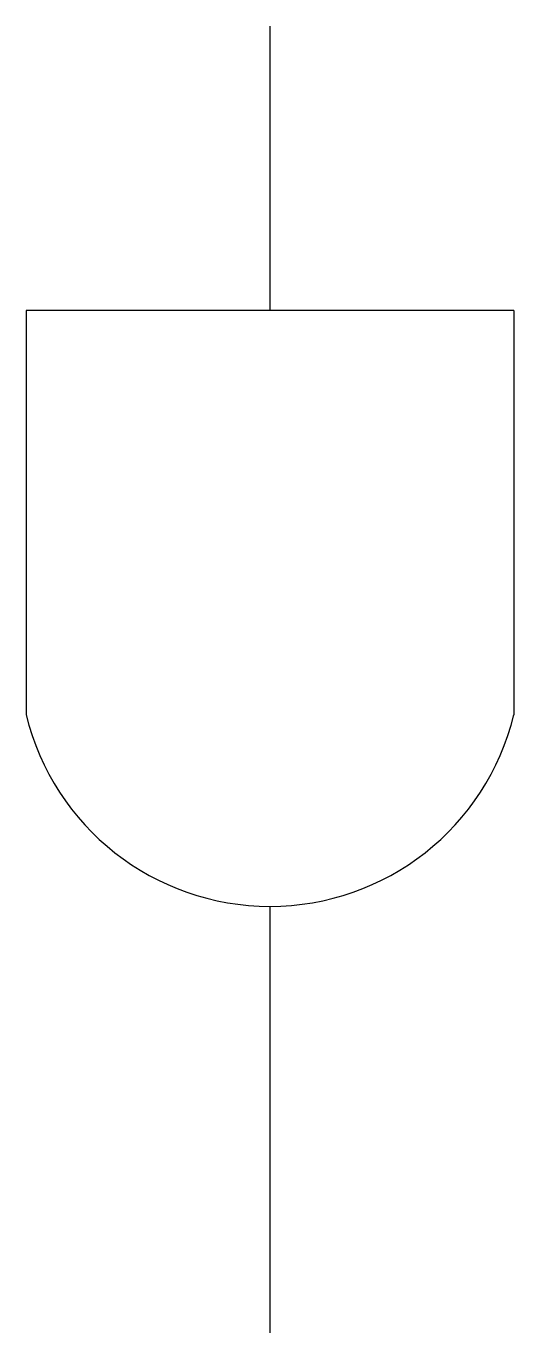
# Model space of a CAD drawing. Header units: metres. Extents: x -20736.3 to -20730.9, y -11907.8 to -11893.3.
import ezdxf

# ---------------------------------------------------------------- set-up
doc = ezdxf.new("R2010")
doc.units = ezdxf.units.M

msp = doc.modelspace()

# ---------------------------------------------------------------- linework, layer by layer
for p, q in [((-20733.6, -11896.47), (-20733.6, -11893.33)), ((-20736.29, -11896.47), (-20736.29, -11900.94)), ((-20730.91, -11896.47), (-20736.29, -11896.47)), ((-20730.91, -11896.47), (-20730.91, -11900.94)), ((-20733.6, -11907.76), (-20733.6, -11903.05))]:
    msp.add_line(p, q)
msp.add_arc((-20733.6, -11900.28), 2.77, 193.69, 346.31)

doc.saveas('drawing.dxf')
